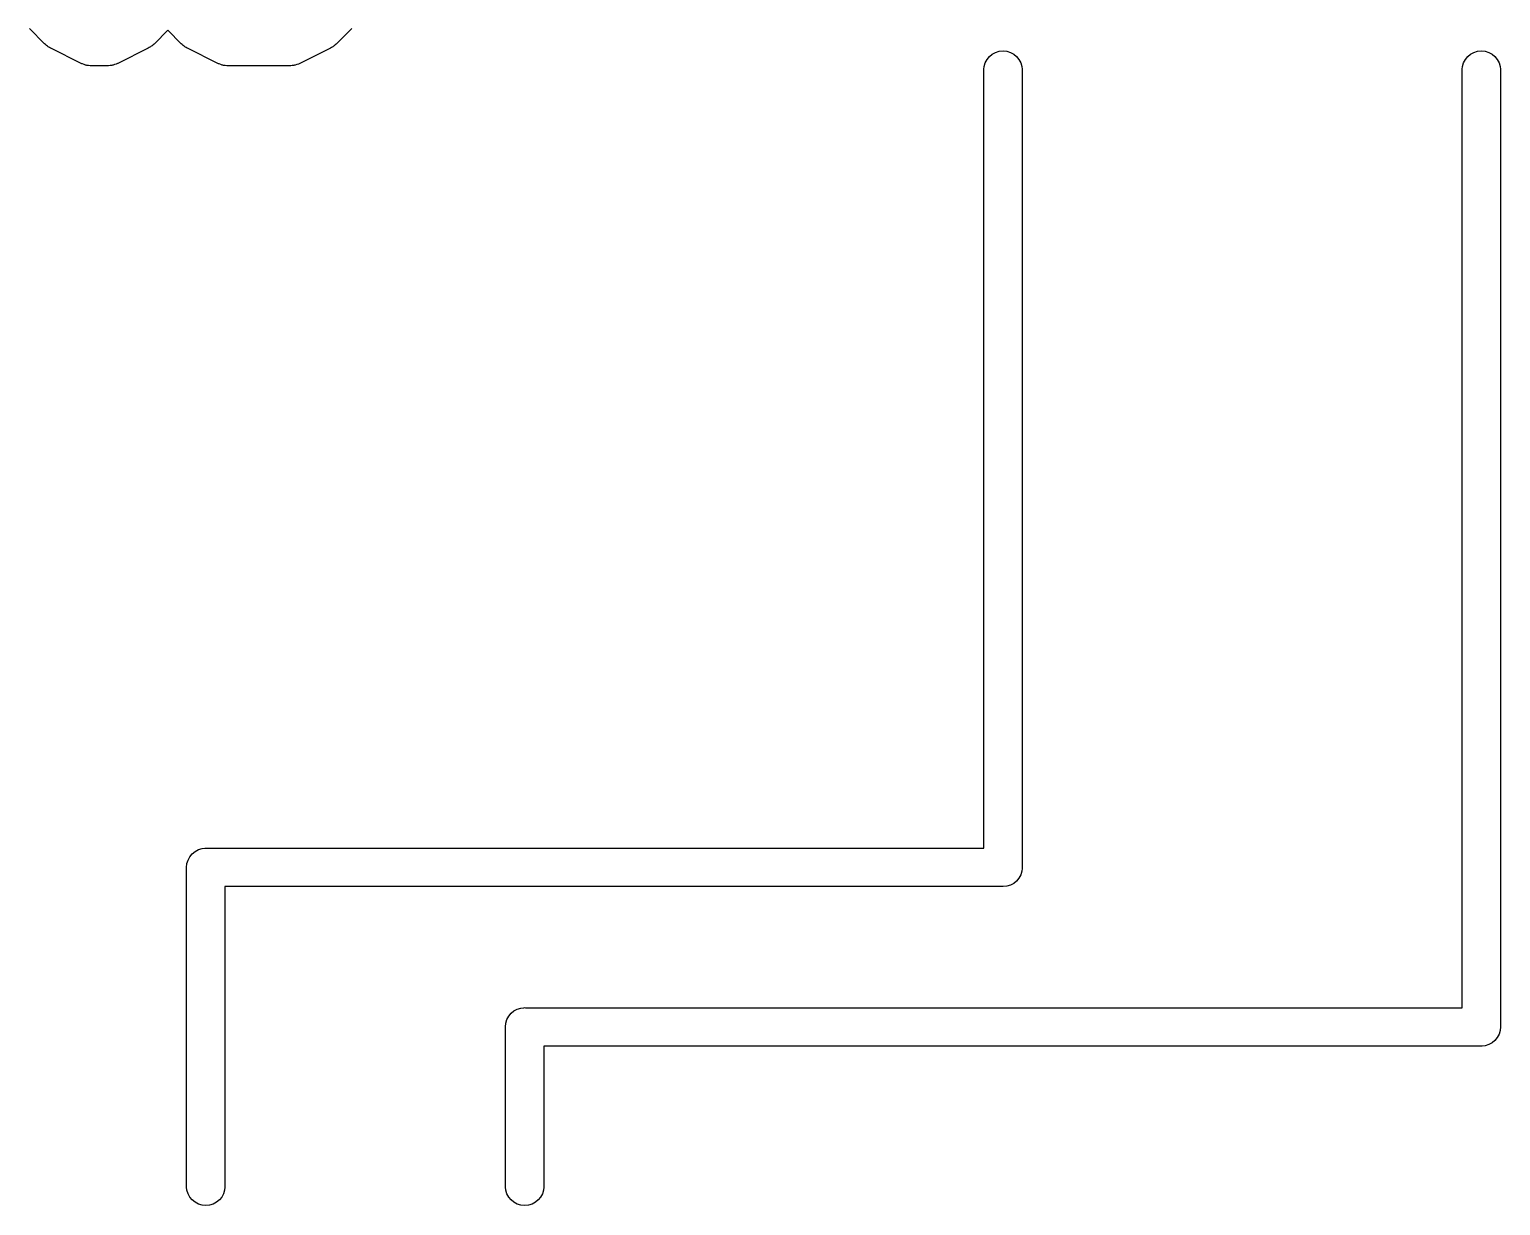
# Model space of a CAD drawing. Extents: x 40 to 70, y -130 to -60.
# Drawn here: x 51.447 to 56.06, y -83.06 to -79.372 of the extents above; entities that cross this region are included whole.
import ezdxf

# ---------------------------------------------------------------- set-up
doc = ezdxf.new("R2010")
doc.units = 0
doc.layers.add('BLACK', color=7, linetype='CONTINUOUS')

msp = doc.modelspace()

# ---------------------------------------------------------------- linework, layer by layer
at = {"layer": 'BLACK', "linetype": 'CONTINUOUS'}
for p, q in [((51.4946, -79.4173), (51.447, -79.3697)), ((51.881, -79.3751), (51.8387, -79.4173)), ((51.9232, -79.4173), (51.881, -79.3751)), ((52.4578, -79.3697), (52.4102, -79.4173)), ((51.4978, -79.42), (51.4946, -79.4173)), ((51.5009, -79.4229), (51.4978, -79.42)), ((51.5035, -79.4246), (51.5009, -79.4229)), ((51.5059, -79.4266), (51.5035, -79.4246)), ((51.5096, -79.4286), (51.5059, -79.4266)), ((51.5131, -79.4309), (51.5096, -79.4286)), ((51.5141, -79.4314), (51.5131, -79.4309)), ((51.6093, -79.479), (51.5141, -79.4314)), ((51.8193, -79.4314), (51.724, -79.479)), ((51.8228, -79.4291), (51.8193, -79.4314)), ((51.8266, -79.4272), (51.8228, -79.4291)), ((51.829, -79.4252), (51.8266, -79.4272)), ((51.8316, -79.4236), (51.829, -79.4252)), ((51.8347, -79.4207), (51.8316, -79.4236)), ((51.838, -79.4181), (51.8347, -79.4207)), ((51.8387, -79.4173), (51.838, -79.4181)), ((51.9264, -79.42), (51.9232, -79.4173)), ((51.9294, -79.4229), (51.9264, -79.42)), ((51.9321, -79.4246), (51.9294, -79.4229)), ((51.9345, -79.4266), (51.9321, -79.4246)), ((51.9382, -79.4286), (51.9345, -79.4266)), ((51.9417, -79.4309), (51.9382, -79.4286)), ((51.9426, -79.4314), (51.9417, -79.4309)), ((52.0379, -79.479), (51.9426, -79.4314)), ((52.3907, -79.4314), (52.2954, -79.479)), ((52.3943, -79.4291), (52.3907, -79.4314)), ((52.398, -79.4272), (52.3943, -79.4291)), ((52.4004, -79.4252), (52.398, -79.4272)), ((52.4031, -79.4236), (52.4004, -79.4252)), ((52.4061, -79.4207), (52.4031, -79.4236)), ((52.4094, -79.4181), (52.4061, -79.4207)), ((52.4102, -79.4173), (52.4094, -79.4181)), ((54.4769, -79.4443), (54.4882, -79.4409)), ((54.4882, -79.4409), (54.5, -79.4397)), ((54.5, -79.4397), (54.5118, -79.4409)), ((54.5118, -79.4409), (54.5231, -79.4443)), ((55.9769, -79.4443), (55.9882, -79.4409)), ((55.9882, -79.4409), (56, -79.4397)), ((56, -79.4397), (56.0118, -79.4409)), ((56.0118, -79.4409), (56.0231, -79.4443)), ((51.6114, -79.4798), (51.6093, -79.479)), ((51.6133, -79.4808), (51.6114, -79.4798)), ((51.6182, -79.4824), (51.6133, -79.4808)), ((51.623, -79.4842), (51.6182, -79.4824)), ((51.6252, -79.4846), (51.623, -79.4842)), ((51.6273, -79.4853), (51.6252, -79.4846)), ((51.6324, -79.4858), (51.6273, -79.4853)), ((51.6374, -79.4867), (51.6324, -79.4858)), ((51.6396, -79.4867), (51.6374, -79.4867)), ((51.6418, -79.4869), (51.6396, -79.4867)), ((51.6429, -79.4869), (51.6418, -79.4869)), ((51.6905, -79.4869), (51.6429, -79.4869)), ((51.6927, -79.4867), (51.6905, -79.4869)), ((51.6949, -79.4868), (51.6927, -79.4867)), ((51.6999, -79.486), (51.6949, -79.4868)), ((51.705, -79.4855), (51.6999, -79.486)), ((51.7072, -79.4848), (51.705, -79.4855)), ((51.7093, -79.4845), (51.7072, -79.4848)), ((51.7141, -79.4827), (51.7093, -79.4845)), ((51.7191, -79.4812), (51.7141, -79.4827)), ((51.721, -79.4802), (51.7191, -79.4812)), ((51.7231, -79.4794), (51.721, -79.4802)), ((51.724, -79.479), (51.7231, -79.4794)), ((52.0399, -79.4798), (52.0379, -79.479)), ((52.0419, -79.4808), (52.0399, -79.4798)), ((52.0468, -79.4824), (52.0419, -79.4808)), ((52.0516, -79.4842), (52.0468, -79.4824)), ((52.0537, -79.4846), (52.0516, -79.4842)), ((52.0558, -79.4853), (52.0537, -79.4846)), ((52.0609, -79.4858), (52.0558, -79.4853)), ((52.066, -79.4867), (52.0609, -79.4858)), ((52.0682, -79.4867), (52.066, -79.4867)), ((52.0704, -79.4869), (52.0682, -79.4867)), ((52.0714, -79.4869), (52.0704, -79.4869)), ((52.2619, -79.4869), (52.0714, -79.4869)), ((52.2641, -79.4867), (52.2619, -79.4869)), ((52.2663, -79.4868), (52.2641, -79.4867)), ((52.2714, -79.486), (52.2663, -79.4868)), ((52.2765, -79.4855), (52.2714, -79.486)), ((52.2786, -79.4848), (52.2765, -79.4855)), ((52.2808, -79.4845), (52.2786, -79.4848)), ((52.2856, -79.4827), (52.2808, -79.4845)), ((52.2905, -79.4812), (52.2856, -79.4827)), ((52.2924, -79.4802), (52.2905, -79.4812)), ((52.2945, -79.4794), (52.2924, -79.4802)), ((52.2954, -79.479), (52.2945, -79.4794)), ((54.4409, -79.4882), (54.4443, -79.4769)), ((54.4443, -79.4769), (54.4499, -79.4665)), ((54.4499, -79.4665), (54.4574, -79.4574)), ((54.4574, -79.4574), (54.4665, -79.4499)), ((54.4665, -79.4499), (54.4769, -79.4443)), ((54.5231, -79.4443), (54.5335, -79.4499)), ((54.5335, -79.4499), (54.5426, -79.4574)), ((54.5426, -79.4574), (54.5501, -79.4665)), ((54.5501, -79.4665), (54.5557, -79.4769)), ((54.5557, -79.4769), (54.5591, -79.4882)), ((55.9409, -79.4882), (55.9443, -79.4769)), ((55.9443, -79.4769), (55.9499, -79.4665)), ((55.9499, -79.4665), (55.9574, -79.4574)), ((55.9574, -79.4574), (55.9665, -79.4499)), ((55.9665, -79.4499), (55.9769, -79.4443)), ((56.0231, -79.4443), (56.0335, -79.4499)), ((56.0335, -79.4499), (56.0426, -79.4574)), ((56.0426, -79.4574), (56.0501, -79.4665)), ((56.0501, -79.4665), (56.0557, -79.4769)), ((56.0557, -79.4769), (56.0591, -79.4882)), ((54.44, -79.4971), (54.4409, -79.4882)), ((54.44, -80.4971), (54.44, -79.4971)), ((54.5591, -79.4882), (54.56, -79.4971)), ((54.56, -79.4971), (54.56, -81.9971)), ((55.94, -79.4971), (55.9409, -79.4882)), ((55.94, -82.44), (55.94, -79.4971)), ((56.0591, -79.4882), (56.06, -79.4971)), ((56.06, -79.4971), (56.06, -82.4971)), ((54.44, -80.9971), (54.44, -80.4971)), ((54.44, -81.94), (54.44, -80.9971)), ((54.44, -80.9971), (54.44, -80.9971)), ((51.9409, -81.9882), (51.9443, -81.9769)), ((51.9443, -81.9769), (51.9499, -81.9665)), ((51.9499, -81.9665), (51.9574, -81.9574)), ((51.9574, -81.9574), (51.9665, -81.9499)), ((51.9665, -81.9499), (51.9769, -81.9443)), ((51.9769, -81.9443), (51.9882, -81.9409)), ((51.9882, -81.9409), (51.9971, -81.94)), ((51.9971, -81.94), (52, -81.9397)), ((52, -81.9397), (52.0029, -81.94)), ((52.0029, -81.94), (54.44, -81.94)), ((51.9397, -82), (51.9409, -81.9882)), ((51.94, -82.0029), (51.9397, -82)), ((51.94, -82.4971), (51.94, -82.0029)), ((54.5557, -82.0231), (54.5501, -82.0335)), ((54.5591, -82.0118), (54.5557, -82.0231)), ((54.56, -82.0029), (54.5591, -82.0118)), ((54.56, -81.9971), (54.5603, -82)), ((54.5603, -82), (54.56, -82.0029)), ((54.4971, -82.06), (52.06, -82.06)), ((52.06, -82.06), (52.06, -83.0029)), ((54.5, -82.0603), (54.4971, -82.06)), ((54.5118, -82.0591), (54.5, -82.0603)), ((54.5231, -82.0557), (54.5118, -82.0591)), ((54.5335, -82.0501), (54.5231, -82.0557)), ((54.5426, -82.0426), (54.5335, -82.0501)), ((54.5501, -82.0335), (54.5426, -82.0426)), ((52.9409, -82.4882), (52.9443, -82.4769)), ((52.9443, -82.4769), (52.9499, -82.4665)), ((52.9499, -82.4665), (52.9574, -82.4574)), ((52.9574, -82.4574), (52.9665, -82.4499)), ((52.9665, -82.4499), (52.9769, -82.4443)), ((52.9769, -82.4443), (52.9882, -82.4409)), ((52.9882, -82.4409), (52.9971, -82.44)), ((52.9971, -82.44), (53, -82.4397)), ((52.9971, -82.44), (52.9971, -82.44)), ((53, -82.4397), (53.0029, -82.44)), ((53.0029, -82.44), (55.94, -82.44)), ((51.94, -83.0029), (51.94, -82.4971)), ((52.9397, -82.5), (52.9409, -82.4882)), ((52.94, -82.503), (52.9397, -82.5)), ((52.94, -83.0029), (52.94, -82.503)), ((56.0557, -82.5231), (56.0501, -82.5335)), ((56.0591, -82.5118), (56.0557, -82.5231)), ((56.0603, -82.5), (56.0591, -82.5118)), ((56.06, -82.4971), (56.0603, -82.5)), ((55.9971, -82.56), (53.06, -82.56)), ((53.06, -82.56), (53.06, -83.0029)), ((56, -82.5603), (55.9971, -82.56)), ((56.0029, -82.56), (56, -82.5603)), ((56.0118, -82.5591), (56.0029, -82.56)), ((56.0029, -82.56), (56.0029, -82.56)), ((56.0231, -82.5557), (56.0118, -82.5591)), ((56.0335, -82.5501), (56.0231, -82.5557)), ((56.0426, -82.5426), (56.0335, -82.5501)), ((56.0501, -82.5335), (56.0426, -82.5426)), ((51.9409, -83.0118), (51.94, -83.0029)), ((51.9443, -83.0231), (51.9409, -83.0118)), ((51.9499, -83.0335), (51.9443, -83.0231)), ((51.9574, -83.0426), (51.9499, -83.0335)), ((52.0501, -83.0335), (52.0426, -83.0426)), ((52.0557, -83.0231), (52.0501, -83.0335)), ((52.0591, -83.0118), (52.0557, -83.0231)), ((52.06, -83.0029), (52.0591, -83.0118)), ((52.9409, -83.0118), (52.94, -83.0029)), ((52.9443, -83.0231), (52.9409, -83.0118)), ((52.9499, -83.0335), (52.9443, -83.0231)), ((52.9574, -83.0426), (52.9499, -83.0335)), ((53.0501, -83.0335), (53.0426, -83.0426)), ((53.0557, -83.0231), (53.0501, -83.0335)), ((53.0591, -83.0118), (53.0557, -83.0231)), ((53.06, -83.0029), (53.0591, -83.0118)), ((51.9665, -83.0501), (51.9574, -83.0426)), ((51.9769, -83.0557), (51.9665, -83.0501)), ((51.9882, -83.0591), (51.9769, -83.0557)), ((52, -83.0603), (51.9882, -83.0591)), ((52.0118, -83.0591), (52, -83.0603)), ((52.0231, -83.0557), (52.0118, -83.0591)), ((52.0335, -83.0501), (52.0231, -83.0557)), ((52.0426, -83.0426), (52.0335, -83.0501)), ((52.9665, -83.0501), (52.9574, -83.0426)), ((52.9769, -83.0557), (52.9665, -83.0501)), ((52.9882, -83.0591), (52.9769, -83.0557)), ((53, -83.0603), (52.9882, -83.0591)), ((53.0118, -83.0591), (53, -83.0603)), ((53.0231, -83.0557), (53.0118, -83.0591)), ((53.0335, -83.0501), (53.0231, -83.0557)), ((53.0426, -83.0426), (53.0335, -83.0501))]:
    msp.add_line(p, q, dxfattribs=at)

doc.saveas('drawing.dxf')
